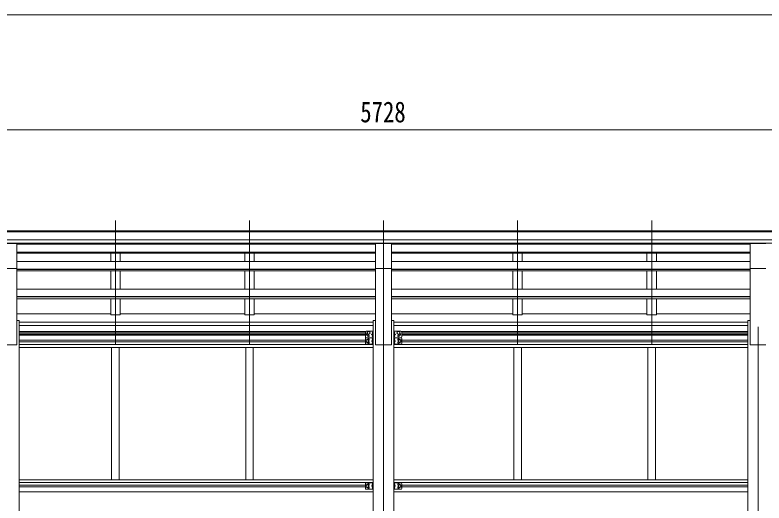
# Model space of a CAD drawing. Units: millimetres at full size; details may follow other scales. Extents: x -9783 to 9892, y -6828 to 6752.
# Drawn here: x 3009 to 7009, y -493 to 2115 of the extents above; entities that cross this region are included whole.
import ezdxf
from ezdxf.enums import TextEntityAlignment as Align

# ---------------------------------------------------------------- set-up
doc = ezdxf.new("R2010")
doc.units = ezdxf.units.MM
doc.header["$LTSCALE"] = 35
for name, color, linetype, lineweight in [('0-1_本体', 4, 'Continuous', 9), ('0-2_部品', 7, 'Continuous', 9), ('0-8_PARTS2', 2, 'Continuous', 9), ('0-A_寸法', 6, 'Continuous', 9), ('1-1_GLASS', 4, 'Continuous', 9), ('1-2_GLASS_SEAL', 7, 'Continuous', 9)]:
    doc.layers.add(name, color=color, linetype=linetype, lineweight=lineweight)
doc.styles.add('ＭＳ ゴシック', font='')
doc.styles.get('ＭＳ ゴシック').set_extended_font_data('MS Gothic')

msp = doc.modelspace()

# ---------------------------------------------------------------- linework, layer by layer
at = {"layer": '0-1_本体'}
for p, q in [((7834.23, 962.48), (2119.23, 962.48)), ((7834.23, 957.12), (2119.23, 957.12)), ((7834.23, 913.6), (2119.23, 913.6)), ((7834.23, 895.93), (2119.23, 895.93)), ((4934.23, 893.56), (3019.23, 893.56)), ((4934.23, 890.6), (3019.23, 890.6)), ((3519.73, 893.56), (3519.73, 890.6)), ((3569.73, 893.56), (3569.73, 890.6)), ((4235.73, 893.56), (4235.73, 890.6)), ((4285.73, 893.56), (4285.73, 890.6)), ((6934.23, 893.56), (5019.23, 893.56)), ((6934.23, 890.6), (5019.23, 890.6)), ((5667.73, 893.56), (5667.73, 890.6)), ((5717.73, 893.56), (5717.73, 890.6)), ((6383.73, 893.56), (6383.73, 890.6)), ((6433.73, 893.56), (6433.73, 890.6)), ((4934.23, 848.64), (3019.23, 848.64)), ((4934.23, 846.95), (3019.23, 846.95)), ((4934.23, 843.17), (3019.23, 843.17)), ((3519.73, 843.17), (3519.73, 797.74)), ((3569.73, 843.17), (3569.73, 797.74)), ((4235.73, 843.17), (4235.73, 797.74)), ((4285.73, 843.17), (4285.73, 797.74)), ((6934.23, 848.64), (5019.23, 848.64)), ((6934.23, 846.95), (5019.23, 846.95)), ((6934.23, 843.17), (5019.23, 843.17)), ((5667.73, 843.17), (5667.73, 797.74)), ((5717.73, 843.17), (5717.73, 797.74)), ((6383.73, 843.17), (6383.73, 797.74)), ((6433.73, 843.17), (6433.73, 797.74)), ((4934.23, 797.74), (3019.23, 797.74)), ((6934.23, 797.74), (5019.23, 797.74)), ((3019.23, 352.95), (3019.23, 759.9)), ((4934.23, 757.16), (3019.23, 757.16)), ((4934.23, 755.47), (3019.23, 755.47)), ((4934.23, 748.6), (3019.23, 748.6)), ((3519.73, 748.6), (3519.73, 649.5)), ((3569.73, 748.6), (3569.73, 649.5)), ((4235.73, 748.6), (4235.73, 649.5)), ((4285.73, 748.6), (4285.73, 649.5)), ((4934.23, 352.95), (4934.23, 759.9)), ((5019.23, 352.95), (5019.23, 759.9)), ((6934.23, 757.16), (5019.23, 757.16)), ((6934.23, 755.47), (5019.23, 755.47)), ((6934.23, 748.6), (5019.23, 748.6)), ((5667.73, 748.6), (5667.73, 649.5)), ((5717.73, 748.6), (5717.73, 649.5)), ((6383.73, 748.6), (6383.73, 649.5)), ((6433.73, 748.6), (6433.73, 649.5)), ((6934.23, 352.95), (6934.23, 759.9)), ((4934.23, 649.5), (3019.23, 649.5)), ((6934.23, 649.5), (5019.23, 649.5)), ((4934.23, 610.36), (3019.23, 610.36)), ((4934.23, 608.69), (3019.23, 608.69)), ((6934.23, 610.36), (5019.23, 610.36)), ((6934.23, 608.69), (5019.23, 608.69)), ((4934.23, 599.05), (3019.23, 599.05)), ((3569.73, 599.05), (3569.73, 513.55)), ((4285.73, 599.05), (4285.73, 513.55)), ((6934.23, 599.05), (5019.23, 599.05)), ((5717.73, 599.05), (5717.73, 513.55)), ((6433.73, 599.05), (6433.73, 513.55)), ((3519.73, 518.77), (3019.23, 518.77)), ((3031.73, 482.95), (3019.23, 482.95)), ((3031.73, 482.95), (3031.73, -2397.05)), ((4235.73, 518.77), (3569.73, 518.77)), ((4934.23, 518.35), (4285.73, 518.35)), ((4934.23, 482.95), (4921.73, 482.95)), ((4921.73, 482.95), (4921.73, -2397.05)), ((5667.73, 518.77), (5019.23, 518.77)), ((5031.73, 482.95), (5019.23, 482.95)), ((5031.73, 482.95), (5031.73, -2397.05)), ((6383.73, 518.77), (5717.73, 518.77)), ((6934.23, 518.77), (6433.73, 518.77)), ((6934.23, 482.95), (6921.73, 482.95)), ((6921.73, 482.95), (6921.73, -2397.05)), ((4921.73, 474.46), (3031.73, 474.46)), ((4921.73, 473.08), (3031.73, 473.08)), ((4921.73, 455.9), (3031.73, 455.9)), ((6921.73, 474.46), (5031.73, 474.46)), ((6921.73, 473.08), (5031.73, 473.08)), ((6921.73, 455.9), (5031.73, 455.9)), ((3019.23, 352.95), (2934.23, 352.95)), ((5019.23, 352.95), (4934.23, 352.95)), ((7019.23, 352.95), (6934.23, 352.95))]:
    msp.add_line(p, q, dxfattribs=at)
for points in [[(3519.73, 599.05), (3519.73, 513.55), (3569.73, 513.55)], [(4235.73, 599.05), (4235.73, 513.55), (4285.73, 513.55)], [(5667.73, 599.05), (5667.73, 513.55), (5717.73, 513.55)], [(6383.73, 599.05), (6383.73, 513.55), (6433.73, 513.55)]]:
    msp.add_lwpolyline(points, dxfattribs=at)
at = {"layer": '0-2_部品'}
for p, q in [((3019.23, 894.06), (2934.23, 894.06)), ((3019.23, 759.91), (3019.23, 894.06)), ((5019.23, 894.06), (4934.23, 894.06)), ((4934.23, 759.91), (4934.23, 894.06)), ((5019.23, 759.91), (5019.23, 894.06)), ((7019.23, 894.06), (6934.23, 894.06)), ((6934.23, 759.91), (6934.23, 894.06)), ((3019.23, 759.91), (2934.23, 759.91)), ((5019.23, 759.91), (4934.23, 759.91)), ((7019.23, 759.91), (6934.23, 759.91))]:
    msp.add_line(p, q, dxfattribs=at)
at = {"layer": '0-8_PARTS2'}
for p, q in [((3544.73, 355.29), (3544.73, 1017.82)), ((4260.73, 355.29), (4260.73, 1017.82)), ((4976.73, 355.29), (4976.73, 1017.82)), ((5692.73, 355.29), (5692.73, 1017.82)), ((6408.73, 355.29), (6408.73, 1017.82)), ((4976.73, 449.08), (4976.73, -2497.05)), ((6976.73, 449.08), (6976.73, -2497.05))]:
    msp.add_line(p, q, dxfattribs=at)
at = {"layer": '0-A_寸法'}
for p, q in [((-3635.27, 2115.46), (7860.73, 2115.46)), ((7840.73, 1501.31), (2112.73, 1501.31))]:
    msp.add_line(p, q, dxfattribs=at)
at = {"layer": '1-1_GLASS'}
for p, q in [((3031.73, 424.66), (4881.73, 424.66)), ((3031.73, 421.16), (4879.75, 421.16)), ((3031.73, 412.16), (4879.73, 412.16)), ((3031.73, 408.66), (4879.73, 408.66)), ((4879.73, 403.66), (3031.73, 403.66)), ((5071.73, 424.66), (6921.73, 424.66)), ((5073.7, 421.16), (6921.73, 421.16)), ((5073.73, 412.16), (6921.73, 412.16)), ((5073.73, 408.66), (6921.73, 408.66)), ((6921.73, 403.66), (5073.73, 403.66)), ((3031.73, 377.66), (4879.73, 377.66)), ((3031.73, 368.66), (4879.73, 368.66)), ((5073.73, 377.66), (6921.73, 377.66)), ((5073.73, 368.66), (6921.73, 368.66)), ((3031.73, 355.16), (4921.73, 355.16)), ((3031.73, 339.16), (4921.73, 339.16)), ((3524.73, 339.16), (3524.73, -368.34)), ((3564.73, 339.16), (3564.73, -368.34)), ((4240.73, 339.16), (4240.73, -368.34)), ((4280.73, 339.16), (4280.73, -368.34)), ((4934.23, 352.95), (5019.23, 352.95)), ((5031.73, 355.16), (6921.73, 355.16)), ((5031.73, 339.16), (6921.73, 339.16)), ((5672.73, 339.16), (5672.73, -368.34)), ((5712.73, 339.16), (5712.73, -368.34)), ((6388.73, 339.16), (6388.73, -368.34)), ((6428.73, 339.16), (6428.73, -368.34)), ((6934.23, 352.95), (7019.23, 352.95)), ((3524.73, 139.66), (3524.73, -368.34)), ((3564.73, 139.66), (3564.73, -368.34)), ((4240.73, 139.66), (4240.73, -368.34)), ((4280.73, 139.66), (4280.73, -368.34)), ((5672.73, 139.66), (5672.73, -368.34)), ((5712.73, 139.66), (5712.73, -368.34)), ((6388.73, 139.66), (6388.73, -368.34)), ((6428.73, 139.66), (6428.73, -368.34)), ((3031.73, -368.34), (4921.73, -368.34)), ((3031.73, -383.84), (4921.73, -383.84)), ((3031.73, -397.34), (4879.73, -397.34)), ((5031.73, -368.34), (6921.73, -368.34)), ((5031.73, -383.84), (6921.73, -383.84)), ((5073.73, -397.34), (6921.73, -397.34)), ((3031.73, -406.34), (4879.73, -406.34)), ((3031.73, -432.34), (4921.73, -432.34)), ((5031.73, -432.34), (6921.73, -432.34)), ((5073.73, -406.34), (6921.73, -406.34))]:
    msp.add_line(p, q, dxfattribs=at)
at = {"layer": '1-2_GLASS_SEAL'}
for p, q in [((4879.73, 420.66), (4879.73, 395.66)), ((4884.73, 425.66), (4921.73, 425.66)), ((4919.23, 408.16), (4912.23, 408.16)), ((4918.73, 421.16), (4917.93, 421.02)), ((4918.73, 413.16), (4917.93, 413.3)), ((4918.73, 403.16), (4917.93, 403.02)), ((4918.73, 413.16), (4919.23, 413.24)), ((4919.23, 425.66), (4919.23, 390.66)), ((4921.73, 425.66), (4921.73, 390.66)), ((5031.73, 425.66), (5031.73, 390.66)), ((5068.73, 425.66), (5031.73, 425.66)), ((5034.23, 425.66), (5034.23, 390.66)), ((5034.73, 413.16), (5034.23, 413.24)), ((5034.23, 408.16), (5041.23, 408.16)), ((5034.73, 421.16), (5035.53, 421.02)), ((5034.73, 413.16), (5035.53, 413.3)), ((5034.73, 403.16), (5035.53, 403.02)), ((5073.73, 420.66), (5073.73, 395.66)), ((4879.73, 385.66), (4879.73, 360.66)), ((4884.73, 390.66), (4921.73, 390.66)), ((4919.23, 373.16), (4912.23, 373.16)), ((4918.73, 395.16), (4917.93, 395.3)), ((4918.73, 386.16), (4917.93, 386.02)), ((4918.73, 378.16), (4917.93, 378.3)), ((4918.73, 368.16), (4917.93, 368.02)), ((4918.73, 360.16), (4917.93, 360.3)), ((4918.73, 395.16), (4919.23, 395.24)), ((4918.73, 378.16), (4919.23, 378.24)), ((4918.73, 360.16), (4919.23, 360.24)), ((4919.23, 390.66), (4919.23, 355.66)), ((5068.73, 390.66), (5031.73, 390.66)), ((5034.73, 395.16), (5034.23, 395.24)), ((5034.23, 390.66), (5034.23, 355.66)), ((5034.73, 378.16), (5034.23, 378.24)), ((5034.23, 373.16), (5041.23, 373.16)), ((5034.73, 360.16), (5034.23, 360.24)), ((5034.73, 395.16), (5035.53, 395.3)), ((5034.73, 386.16), (5035.53, 386.02)), ((5034.73, 378.16), (5035.53, 378.3)), ((5034.73, 368.16), (5035.53, 368.02)), ((5034.73, 360.16), (5035.53, 360.3)), ((5073.73, 385.66), (5073.73, 360.66)), ((4884.73, 355.66), (4921.73, 355.66)), ((5068.73, 355.66), (5031.73, 355.66)), ((4879.73, -389.34), (4879.73, -414.34)), ((4884.73, -384.34), (4921.73, -384.34)), ((4918.73, -388.84), (4917.93, -388.98)), ((4918.73, -396.84), (4917.93, -396.7)), ((4918.73, -396.84), (4919.23, -396.76)), ((4919.23, -384.34), (4919.23, -419.34)), ((4921.73, -384.34), (4921.73, -419.34)), ((5031.73, -384.34), (5031.73, -419.34)), ((5068.73, -384.34), (5031.73, -384.34)), ((5034.23, -384.34), (5034.23, -419.34)), ((5034.73, -396.84), (5034.23, -396.76)), ((5034.73, -388.84), (5035.53, -388.98)), ((5034.73, -396.84), (5035.53, -396.7)), ((5073.73, -389.34), (5073.73, -414.34)), ((4884.73, -419.34), (4921.73, -419.34)), ((4919.23, -401.84), (4912.23, -401.84)), ((4918.73, -406.84), (4917.93, -406.98)), ((4918.73, -414.84), (4917.93, -414.7)), ((4918.73, -414.84), (4919.23, -414.76)), ((5068.73, -419.34), (5031.73, -419.34)), ((5034.23, -401.84), (5041.23, -401.84)), ((5034.73, -414.84), (5034.23, -414.76)), ((5034.73, -406.84), (5035.53, -406.98)), ((5034.73, -414.84), (5035.53, -414.7))]:
    msp.add_line(p, q, dxfattribs=at)
for points in [[(4896.73, 409.15), (4903.23, 412.9), (4903.23, 420.41), (4896.73, 424.16), (4890.23, 420.41), (4890.23, 412.9)], [(5056.73, 409.15), (5050.23, 412.9), (5050.23, 420.41), (5056.73, 424.16), (5063.23, 420.41), (5063.23, 412.9)], [(4889.73, 365.65), (4896.23, 369.4), (4896.23, 376.91), (4889.73, 380.66), (4883.23, 376.91), (4883.23, 369.4)], [(5063.73, 365.65), (5057.23, 369.4), (5057.23, 376.91), (5063.73, 380.66), (5070.23, 376.91), (5070.23, 369.4)], [(4889.73, -409.35), (4896.23, -405.6), (4896.23, -398.09), (4889.73, -394.34), (4883.23, -398.09), (4883.23, -405.6)], [(5063.73, -409.35), (5057.23, -405.6), (5057.23, -398.09), (5063.73, -394.34), (5070.23, -398.09), (5070.23, -405.6)]]:
    msp.add_lwpolyline(points, close=True, dxfattribs=at)
for points in [[(4919.23, 413.16), (4912.23, 408.16), (4919.23, 403.16)], [(4919.61, 417.16), (4918.98, 418.34), (4916.75, 419.46)], [(4919.61, 417.16), (4918.98, 415.97), (4916.75, 414.86)], [(4919.61, 399.16), (4918.98, 400.34), (4916.75, 401.46)], [(4918.73, 413.16), (4918.73, 421.16), (4919.23, 421.07), (4919.23, 413.24)], [(4918.73, 395.16), (4918.73, 403.16), (4919.23, 403.07), (4919.23, 395.24)], [(5033.85, 417.16), (5034.48, 418.34), (5036.71, 419.46)], [(5033.85, 417.16), (5034.48, 415.97), (5036.71, 414.86)], [(5033.85, 399.16), (5034.48, 400.34), (5036.71, 401.46)], [(5034.73, 413.16), (5034.73, 421.16), (5034.23, 421.07), (5034.23, 413.24)], [(5034.23, 413.16), (5041.23, 408.16), (5034.23, 403.16)], [(5034.73, 395.16), (5034.73, 403.16), (5034.23, 403.07), (5034.23, 395.24)], [(4884.73, 390.66), (4921.73, 390.66), (4921.73, 355.66)], [(4919.23, 378.16), (4912.23, 373.16), (4919.23, 368.16)], [(4919.61, 399.16), (4918.98, 397.97), (4916.75, 396.86)], [(4919.61, 382.16), (4918.98, 383.34), (4916.75, 384.46)], [(4919.61, 382.16), (4918.98, 380.97), (4916.75, 379.86)], [(4919.61, 364.16), (4918.98, 365.34), (4916.75, 366.46)], [(4919.61, 364.16), (4918.98, 362.97), (4916.75, 361.86)], [(4918.73, 378.16), (4918.73, 386.16), (4919.23, 386.07), (4919.23, 378.24)], [(4918.73, 360.16), (4918.73, 368.16), (4919.23, 368.07), (4919.23, 360.24)], [(5068.73, 390.66), (5031.73, 390.66), (5031.73, 355.66)], [(5033.85, 399.16), (5034.48, 397.97), (5036.71, 396.86)], [(5033.85, 382.16), (5034.48, 383.34), (5036.71, 384.46)], [(5033.85, 382.16), (5034.48, 380.97), (5036.71, 379.86)], [(5033.85, 364.16), (5034.48, 365.34), (5036.71, 366.46)], [(5033.85, 364.16), (5034.48, 362.97), (5036.71, 361.86)], [(5034.73, 378.16), (5034.73, 386.16), (5034.23, 386.07), (5034.23, 378.24)], [(5034.23, 378.16), (5041.23, 373.16), (5034.23, 368.16)], [(5034.73, 360.16), (5034.73, 368.16), (5034.23, 368.07), (5034.23, 360.24)], [(4919.23, -396.84), (4912.23, -401.84), (4919.23, -406.84)], [(4919.61, -392.84), (4918.98, -391.66), (4916.75, -390.54)], [(4919.61, -392.84), (4918.98, -394.03), (4916.75, -395.14)], [(4918.73, -396.84), (4918.73, -388.84), (4919.23, -388.93), (4919.23, -396.76)], [(5033.85, -392.84), (5034.48, -391.66), (5036.71, -390.54)], [(5033.85, -392.84), (5034.48, -394.03), (5036.71, -395.14)], [(5034.73, -396.84), (5034.73, -388.84), (5034.23, -388.93), (5034.23, -396.76)], [(5034.23, -396.84), (5041.23, -401.84), (5034.23, -406.84)], [(4919.61, -410.84), (4918.98, -409.66), (4916.75, -408.54)], [(4919.61, -410.84), (4918.98, -412.03), (4916.75, -413.14)], [(4918.73, -414.84), (4918.73, -406.84), (4919.23, -406.93), (4919.23, -414.76)], [(5033.85, -410.84), (5034.48, -409.66), (5036.71, -408.54)], [(5033.85, -410.84), (5034.48, -412.03), (5036.71, -413.14)], [(5034.73, -414.84), (5034.73, -406.84), (5034.23, -406.93), (5034.23, -414.76)]]:
    msp.add_lwpolyline(points, dxfattribs=at)
for centre, radius in [((4896.73, 416.66), 8.5), ((4896.73, 416.66), 7.5), ((4896.73, 416.66), 6.5), ((4896.73, 399.66), 4.25), ((5056.73, 416.66), 8.5), ((5056.73, 416.66), 7.5), ((5056.73, 416.66), 6.5), ((5056.73, 399.66), 4.25), ((4889.73, 373.16), 8.5), ((4889.73, 373.16), 7.5), ((4889.73, 373.16), 6.5), ((5063.73, 373.16), 8.5), ((5063.73, 373.16), 7.5), ((5063.73, 373.16), 6.5), ((4889.73, -401.84), 8.5), ((4889.73, -401.84), 7.5), ((4889.73, -401.84), 6.5), ((5063.73, -401.84), 8.5), ((5063.73, -401.84), 7.5), ((5063.73, -401.84), 6.5)]:
    msp.add_circle(centre, radius, dxfattribs=at)
for centre, radius, start, end in [((4884.73, 420.66), 5, 90, 180), ((4889.73, 408.16), 4.25, 94.76077, 6.29431), ((4922.83, 417.16), 6.5, 147.94412, 212.05588), ((4922.83, 399.16), 6.5, 147.94412, 212.05588), ((4918.08, 420.13), 0.9, 100, 147.94412), ((4918.08, 414.18), 0.9, 212.05588, 260), ((4918.08, 402.13), 0.9, 100, 147.94412), ((5035.38, 420.13), 0.9, 32.05588, 80), ((5035.38, 414.18), 0.9, 280, 327.94412), ((5035.38, 402.13), 0.9, 32.05588, 80), ((5030.63, 417.16), 6.5, 327.94412, 32.05588), ((5030.63, 399.16), 6.5, 327.94412, 32.05588), ((5063.73, 408.16), 4.25, 173.70569, 85.23923), ((5068.73, 420.66), 5, 0, 90), ((4884.73, 395.66), 5, 180, 270), ((4884.73, 385.66), 5, 90, 180), ((4884.73, 360.66), 5, 180, 270), ((4896.73, 381.66), 4.25, 274.76077, 186.29431), ((4896.73, 364.66), 4.25, 173.70569, 85.23923), ((4922.83, 382.16), 6.5, 147.94412, 212.05588), ((4922.83, 364.16), 6.5, 147.94412, 212.05588), ((4918.08, 396.18), 0.9, 212.05588, 260), ((4918.08, 385.13), 0.9, 100, 147.94412), ((4918.08, 379.18), 0.9, 212.05588, 260), ((4918.08, 367.13), 0.9, 100, 147.94412), ((4918.08, 361.18), 0.9, 212.05588, 260), ((5035.38, 396.18), 0.9, 280, 327.94412), ((5035.38, 385.13), 0.9, 32.05588, 80), ((5035.38, 379.18), 0.9, 280, 327.94412), ((5035.38, 367.13), 0.9, 32.05588, 80), ((5035.38, 361.18), 0.9, 280, 327.94412), ((5030.63, 382.16), 6.5, 327.94412, 32.05588), ((5030.63, 364.16), 6.5, 327.94412, 32.05588), ((5056.73, 381.66), 4.25, 353.70569, 265.23923), ((5056.73, 364.66), 4.25, 94.76077, 6.29431), ((5068.73, 395.66), 5, 270, 0), ((5068.73, 385.66), 5, 0, 90), ((5068.73, 360.66), 5, 270, 0), ((4884.73, -389.34), 5, 90, 180), ((4896.73, -393.34), 4.25, 274.76077, 186.29431), ((4922.83, -392.84), 6.5, 147.94412, 212.05588), ((4918.08, -389.87), 0.9, 100, 147.94412), ((4918.08, -395.82), 0.9, 212.05588, 260), ((5035.38, -389.87), 0.9, 32.05588, 80), ((5035.38, -395.82), 0.9, 280, 327.94412), ((5030.63, -392.84), 6.5, 327.94412, 32.05588), ((5056.73, -393.34), 4.25, 353.70569, 265.23923), ((5068.73, -389.34), 5, 0, 90), ((4884.73, -414.34), 5, 180, 270), ((4896.73, -410.34), 4.25, 173.70569, 85.23923), ((4922.83, -410.84), 6.5, 147.94412, 212.05588), ((4918.08, -407.87), 0.9, 100, 147.94412), ((4918.08, -413.82), 0.9, 212.05588, 260), ((5035.38, -407.87), 0.9, 32.05588, 80), ((5035.38, -413.82), 0.9, 280, 327.94412), ((5030.63, -410.84), 6.5, 327.94412, 32.05588), ((5056.73, -410.34), 4.25, 94.76077, 6.29431), ((5068.73, -414.34), 5, 270, 0)]:
    msp.add_arc(centre, radius, start, end, dxfattribs=at)

# ---------------------------------------------------------------- texts
at = {"layer": '0-A_寸法', "color": 7, "style": 'ＭＳ ゴシック', "width": 0.8}
msp.add_text('5728', height=111.4, dxfattribs=at).set_placement((4852.73, 1508.31), align=Align.BOTTOM_LEFT)

doc.saveas('drawing.dxf')
